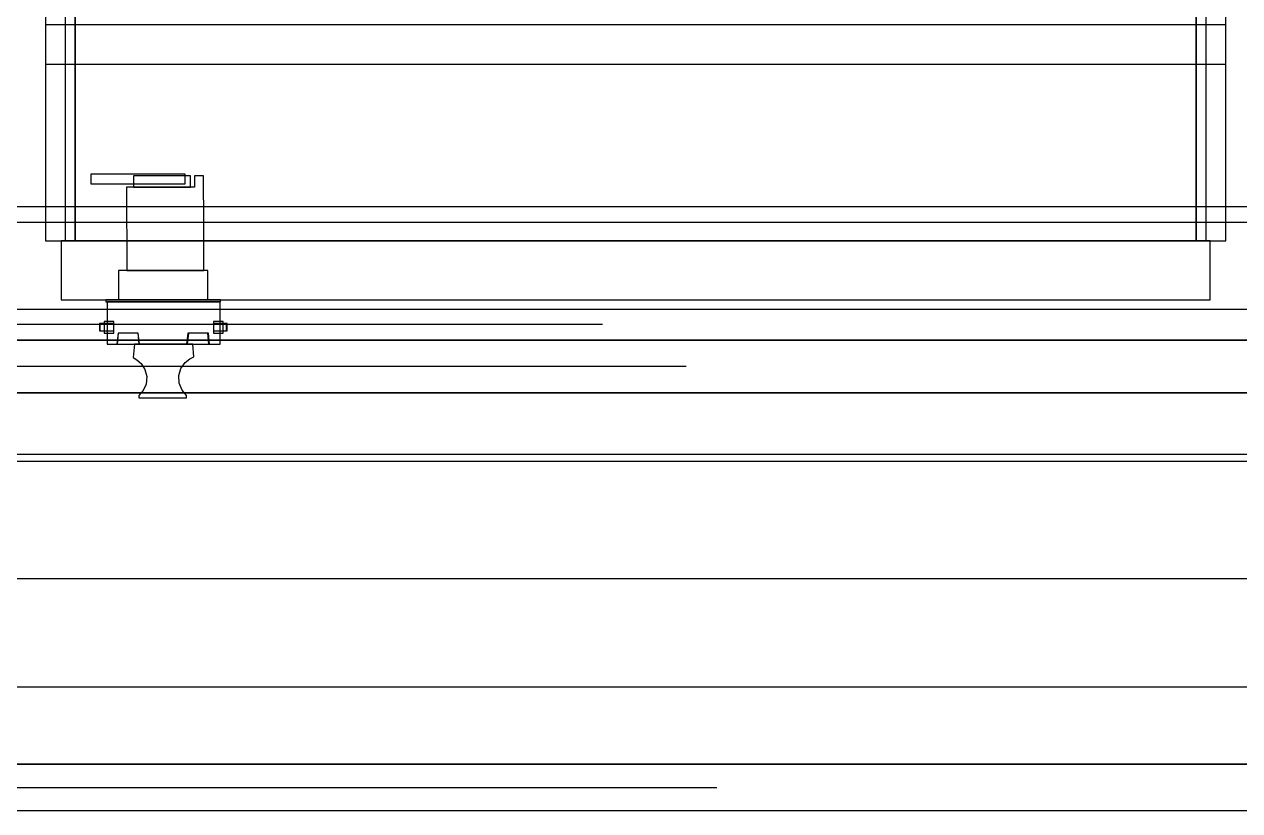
# Model space of a CAD drawing. Extents: x -23.2 to 18.8, y -18.4 to 11.3.
# Drawn here: x -5.5998 to -5.2074, y -0.0191 to 0.2349 of the extents above; entities that cross this region are included whole.
import ezdxf

# ---------------------------------------------------------------- set-up
doc = ezdxf.new("R2010")
doc.units = 0
doc.linetypes.add('DASHED', pattern=[0.75, 0.5, -0.25])
for name, color, linetype in [('COVERING', 8, 'CONTINUOUS'), ('EJE_MUROS', 8, 'CONTINUOUS'), ('FURNISHINGELEMENT', 8, 'CONTINUOUS'), ('LOSAS', 3, 'CONTINUOUS'), ('MUROS', 7, 'CONTINUOUS'), ('VIGAS', 5, 'CONTINUOUS')]:
    doc.layers.add(name, color=color, linetype=linetype)

msp = doc.modelspace()

# ---------------------------------------------------------------- linework, layer by layer
at = {"layer": 'COVERING'}
msp.add_line((-5.77616, 0.09377), (-3.64616, 0.09377), dxfattribs=at)
at = {"layer": 'EJE_MUROS', "linetype": 'DASHED'}
for p, q in [((-2.41316, 0.13792), (-5.65916, 0.13792)), ((-2.38616, 0.12442), (-5.67616, 0.12442)), ((-5.67616, 0.05592), (-2.38616, 0.05592)), ((-5.87616, -0.01158), (-4.85616, -0.01158))]:
    msp.add_line(p, q, dxfattribs=at)
at = {"layer": 'FURNISHINGELEMENT'}
for p, q in [((-5.59293, 0.60308, 5.36405), (-5.59293, 0.16493, 5.36405)), ((-5.5834, 0.60308, 5.36405), (-5.5834, 0.16493, 5.36405)), ((-5.22145, 0.16493, 5.36405), (-5.22145, 0.60308, 5.36405)), ((-5.21193, 0.16493, 5.36405), (-5.21193, 0.60308, 5.36405)), ((-5.58658, 0.59038, 3.55112), (-5.58658, 0.16493, 3.55112)), ((-5.5834, 0.16493, 5.36405), (-5.5834, 0.59038, 5.36405)), ((-5.22145, 0.59038, 5.36405), (-5.22145, 0.16493, 5.36405)), ((-5.21828, 0.16493, 3.55112), (-5.21828, 0.59038, 3.55112)), ((-5.59293, 0.23478, 3.5416), (-5.59293, 0.22208, 3.5416)), ((-5.21193, 0.23478, 3.5416), (-5.59293, 0.23478, 3.5416)), ((-5.21193, 0.22208, 3.5416), (-5.21193, 0.23478, 3.5416)), ((-5.59293, 0.22208, 3.5416), (-5.21193, 0.22208, 3.5416)), ((-5.57666, 0.18645, 4.46032), (-5.57831, 0.18645, 4.45855)), ((-5.57831, 0.18645, 4.45855), (-5.57831, 0.1834, 4.45855)), ((-5.57464, 0.18645, 4.46163), (-5.57666, 0.18645, 4.46032)), ((-5.57235, 0.18645, 4.4624), (-5.57464, 0.18645, 4.46163)), ((-5.5538, 0.18645, 4.4624), (-5.57235, 0.18645, 4.4624)), ((-5.56448, 0.18594, 4.44272), (-5.56452, 0.18413, 4.44272)), ((-5.55495, 0.18594, 4.44272), (-5.56448, 0.18594, 4.44272)), ((-5.55232, 0.18594, 4.44306), (-5.55495, 0.18594, 4.44272)), ((-5.55152, 0.18645, 4.46163), (-5.5538, 0.18645, 4.4624)), ((-5.54987, 0.18594, 4.44408), (-5.55232, 0.18594, 4.44306)), ((-5.5495, 0.18645, 4.46031), (-5.55152, 0.18645, 4.46163)), ((-5.54776, 0.18594, 4.44569), (-5.54987, 0.18594, 4.44408)), ((-5.54786, 0.18645, 4.45854), (-5.5495, 0.18645, 4.46031)), ((-5.54786, 0.1834, 4.45854), (-5.54786, 0.18645, 4.45854)), ((-5.54615, 0.18594, 4.4478), (-5.54776, 0.18594, 4.44569)), ((-5.54615, 0.18233, 4.4478), (-5.54615, 0.18594, 4.4478)), ((-5.54333, 0.18594, 4.46044), (-5.54479, 0.18594, 4.46262)), ((-5.54479, 0.18594, 4.46262), (-5.54479, 0.18413, 4.46267)), ((-5.5419, 0.18594, 4.4583), (-5.54333, 0.18594, 4.46044)), ((-5.54183, 0.17039, 4.45883), (-5.5419, 0.18594, 4.4583)), ((-5.57831, 0.1834, 4.45855), (-5.57666, 0.1834, 4.46032)), ((-5.57666, 0.1834, 4.46032), (-5.57464, 0.1834, 4.46163)), ((-5.57464, 0.1834, 4.46163), (-5.57235, 0.1834, 4.4624)), ((-5.57235, 0.1834, 4.4624), (-5.5538, 0.1834, 4.4624)), ((-5.56453, 0.18233, 4.46299), (-5.56681, 0.18233, 4.46015)), ((-5.56681, 0.18233, 4.46015), (-5.56669, 0.15543, 4.46123)), ((-5.56452, 0.18413, 4.44272), (-5.56457, 0.18233, 4.44272)), ((-5.56457, 0.18233, 4.44272), (-5.55495, 0.18233, 4.44272)), ((-5.5616, 0.18233, 4.46514), (-5.56453, 0.18233, 4.46299)), ((-5.55821, 0.18233, 4.46648), (-5.5616, 0.18233, 4.46514)), ((-5.5546, 0.18233, 4.4669), (-5.55821, 0.18233, 4.46648)), ((-5.55495, 0.18233, 4.44272), (-5.55232, 0.18233, 4.44306)), ((-5.551, 0.18233, 4.46638), (-5.5546, 0.18233, 4.4669)), ((-5.5538, 0.1834, 4.4624), (-5.55152, 0.1834, 4.46163)), ((-5.55232, 0.18233, 4.44306), (-5.54987, 0.18233, 4.44408)), ((-5.55152, 0.1834, 4.46163), (-5.5495, 0.1834, 4.46031)), ((-5.54766, 0.18233, 4.46495), (-5.551, 0.18233, 4.46638)), ((-5.54987, 0.18233, 4.44408), (-5.54776, 0.18233, 4.44569)), ((-5.5495, 0.1834, 4.46031), (-5.54786, 0.1834, 4.45854)), ((-5.54776, 0.18233, 4.44569), (-5.54615, 0.18233, 4.4478)), ((-5.54479, 0.18233, 4.46272), (-5.54766, 0.18233, 4.46495)), ((-5.54479, 0.18413, 4.46267), (-5.54479, 0.18233, 4.46272)), ((-5.54183, 0.15543, 4.45945), (-5.54183, 0.17039, 4.45883)), ((-5.59293, 0.16493, 5.36405), (-5.5834, 0.16493, 5.36405)), ((-5.5834, 0.16493, 5.3625), (-5.58789, 0.16493, 5.36064)), ((-5.58789, 0.16493, 5.36064), (-5.58789, 0.14588, 5.36064)), ((-5.58658, 0.16493, 3.55112), (-5.21828, 0.16493, 3.55112)), ((-5.22145, 0.16493, 5.3625), (-5.5834, 0.16493, 5.3625)), ((-5.5834, 0.16493, 5.36405), (-5.22145, 0.16493, 5.36405)), ((-5.21696, 0.16493, 5.36064), (-5.22145, 0.16493, 5.3625)), ((-5.22145, 0.16493, 5.36405), (-5.21193, 0.16493, 5.36405)), ((-5.21696, 0.14588, 5.36064), (-5.21696, 0.16493, 5.36064)), ((-5.56578, 0.15543, 4.52235), (-5.56937, 0.15543, 4.52086)), ((-5.56937, 0.15543, 4.52086), (-5.56937, 0.14588, 4.52086)), ((-5.56669, 0.15543, 4.46123), (-5.56448, 0.15543, 4.4637)), ((-5.54413, 0.15543, 4.52235), (-5.56578, 0.15543, 4.52235)), ((-5.56448, 0.15543, 4.4637), (-5.56177, 0.15543, 4.46561)), ((-5.56177, 0.15543, 4.46561), (-5.55869, 0.15543, 4.46686)), ((-5.55869, 0.15543, 4.46686), (-5.55542, 0.15543, 4.46738)), ((-5.55542, 0.15543, 4.46738), (-5.55211, 0.15543, 4.46714)), ((-5.55211, 0.15543, 4.46714), (-5.54894, 0.15543, 4.46616)), ((-5.54894, 0.15543, 4.46616), (-5.54608, 0.15543, 4.46449)), ((-5.54608, 0.15543, 4.46449), (-5.54366, 0.15543, 4.46222)), ((-5.54055, 0.15543, 4.52086), (-5.54413, 0.15543, 4.52235)), ((-5.54366, 0.15543, 4.46222), (-5.54183, 0.15543, 4.45945)), ((-5.54055, 0.14588, 4.52086), (-5.54055, 0.15543, 4.52086)), ((-5.58789, 0.14588, 5.36064), (-5.5834, 0.14588, 5.3625)), ((-5.5834, 0.14588, 5.3625), (-5.22145, 0.14588, 5.3625)), ((-5.57242, 0.14588, 4.58782), (-5.57343, 0.14588, 4.58651)), ((-5.57343, 0.14588, 4.58651), (-5.57343, 0.1453, 4.58651)), ((-5.57343, 0.1453, 4.58651), (-5.57242, 0.1453, 4.58782)), ((-5.57066, 0.1453, 4.5259), (-5.57305, 0.1453, 4.52491)), ((-5.57305, 0.1453, 4.52491), (-5.57305, 0.13158, 4.52491)), ((-5.5711, 0.14588, 4.58883), (-5.57242, 0.14588, 4.58782)), ((-5.57242, 0.1453, 4.58782), (-5.5711, 0.1453, 4.58883)), ((-5.56957, 0.14588, 4.58946), (-5.5711, 0.14588, 4.58883)), ((-5.5711, 0.1453, 4.58883), (-5.56957, 0.1453, 4.58946)), ((-5.53893, 0.1453, 4.5259), (-5.57066, 0.1453, 4.5259)), ((-5.56793, 0.14588, 4.58968), (-5.56957, 0.14588, 4.58946)), ((-5.56957, 0.1453, 4.58946), (-5.56793, 0.1453, 4.58968)), ((-5.56937, 0.14588, 4.52086), (-5.56578, 0.14588, 4.52235)), ((-5.54197, 0.14588, 4.58968), (-5.56793, 0.14588, 4.58968)), ((-5.56793, 0.1453, 4.58968), (-5.54197, 0.1453, 4.58968)), ((-5.56578, 0.14588, 4.52235), (-5.54413, 0.14588, 4.52235)), ((-5.54413, 0.14588, 4.52235), (-5.54055, 0.14588, 4.52086)), ((-5.54032, 0.14588, 4.58946), (-5.54197, 0.14588, 4.58968)), ((-5.54197, 0.1453, 4.58968), (-5.54032, 0.1453, 4.58946)), ((-5.53879, 0.14588, 4.58883), (-5.54032, 0.14588, 4.58946)), ((-5.54032, 0.1453, 4.58946), (-5.53879, 0.1453, 4.58883)), ((-5.53654, 0.1453, 4.52491), (-5.53893, 0.1453, 4.5259)), ((-5.53748, 0.14588, 4.58782), (-5.53879, 0.14588, 4.58883)), ((-5.53879, 0.1453, 4.58883), (-5.53748, 0.1453, 4.58782)), ((-5.53647, 0.14588, 4.58651), (-5.53748, 0.14588, 4.58782)), ((-5.53748, 0.1453, 4.58782), (-5.53647, 0.1453, 4.58651)), ((-5.53654, 0.13158, 4.52491), (-5.53654, 0.1453, 4.52491)), ((-5.53647, 0.1453, 4.58651), (-5.53647, 0.14588, 4.58651)), ((-5.22145, 0.14588, 5.3625), (-5.21696, 0.14588, 5.36064)), ((-5.5743, 0.13832, 4.48227), (-5.57548, 0.13832, 4.48046)), ((-5.57548, 0.13832, 4.48046), (-5.57548, 0.13588, 4.48046)), ((-5.57424, 0.13832, 4.50518), (-5.5754, 0.13832, 4.50339)), ((-5.5754, 0.13832, 4.50339), (-5.5754, 0.13588, 4.50339)), ((-5.57273, 0.13832, 4.48375), (-5.5743, 0.13832, 4.48227)), ((-5.5727, 0.13832, 4.50666), (-5.57424, 0.13832, 4.50518)), ((-5.57086, 0.13895, 4.48976), (-5.57403, 0.13895, 4.48976)), ((-5.57403, 0.13895, 4.48976), (-5.57403, 0.13514, 4.48976)), ((-5.57403, 0.13895, 4.46691), (-5.57403, 0.13514, 4.46691)), ((-5.57086, 0.13895, 4.46691), (-5.57403, 0.13895, 4.46691)), ((-5.57086, 0.13832, 4.48484), (-5.57273, 0.13832, 4.48375)), ((-5.57086, 0.13832, 4.50776), (-5.5727, 0.13832, 4.50666)), ((-5.57086, 0.13514, 4.48976), (-5.57086, 0.13895, 4.48976)), ((-5.57086, 0.13514, 4.46691), (-5.57086, 0.13895, 4.46691)), ((-5.57086, 0.13588, 4.50776), (-5.57086, 0.13832, 4.50776)), ((-5.57086, 0.13588, 4.48484), (-5.57086, 0.13832, 4.48484)), ((-5.53555, 0.13895, 4.48976), (-5.53873, 0.13895, 4.48976)), ((-5.53873, 0.13895, 4.48976), (-5.53873, 0.13514, 4.48976)), ((-5.53555, 0.13895, 4.46691), (-5.53873, 0.13895, 4.46691)), ((-5.53873, 0.13895, 4.46691), (-5.53873, 0.13514, 4.46691)), ((-5.537, 0.13832, 4.50647), (-5.53873, 0.13832, 4.50759)), ((-5.53873, 0.13832, 4.50759), (-5.53873, 0.13588, 4.50759)), ((-5.53694, 0.13832, 4.48361), (-5.53873, 0.13832, 4.48472)), ((-5.53873, 0.13832, 4.48472), (-5.53873, 0.13588, 4.48472)), ((-5.53557, 0.13832, 4.505), (-5.537, 0.13832, 4.50647)), ((-5.53545, 0.13832, 4.48213), (-5.53694, 0.13832, 4.48361)), ((-5.53449, 0.13832, 4.50325), (-5.53557, 0.13832, 4.505)), ((-5.53555, 0.13514, 4.48976), (-5.53555, 0.13895, 4.48976)), ((-5.53555, 0.13514, 4.46691), (-5.53555, 0.13895, 4.46691)), ((-5.53433, 0.13832, 4.48036), (-5.53545, 0.13832, 4.48213)), ((-5.53449, 0.13588, 4.50325), (-5.53449, 0.13832, 4.50325)), ((-5.53433, 0.13588, 4.48036), (-5.53433, 0.13832, 4.48036)), ((-5.57548, 0.13588, 4.48046), (-5.5743, 0.13588, 4.48227)), ((-5.5754, 0.13588, 4.50339), (-5.57424, 0.13588, 4.50518)), ((-5.5743, 0.13588, 4.48227), (-5.57273, 0.13588, 4.48375)), ((-5.57424, 0.13588, 4.50518), (-5.5727, 0.13588, 4.50666)), ((-5.57403, 0.13514, 4.48976), (-5.57086, 0.13514, 4.48976)), ((-5.57403, 0.13514, 4.46691), (-5.57086, 0.13514, 4.46691)), ((-5.57273, 0.13588, 4.48375), (-5.57086, 0.13588, 4.48484)), ((-5.5727, 0.13588, 4.50666), (-5.57086, 0.13588, 4.50776)), ((-5.56948, 0.13514, 4.48091), (-5.56987, 0.13158, 4.4773)), ((-5.56944, 0.13514, 4.50315), (-5.56983, 0.13158, 4.49952)), ((-5.56626, 0.13514, 4.4777), (-5.56948, 0.13514, 4.48091)), ((-5.56621, 0.13514, 4.49992), (-5.56944, 0.13514, 4.50315)), ((-5.56305, 0.13514, 4.48091), (-5.56626, 0.13514, 4.4777)), ((-5.56298, 0.13514, 4.50315), (-5.56621, 0.13514, 4.49992)), ((-5.56265, 0.13158, 4.4773), (-5.56305, 0.13514, 4.48091)), ((-5.56258, 0.13158, 4.49952), (-5.56298, 0.13514, 4.50315)), ((-5.54699, 0.13514, 4.48117), (-5.54739, 0.13158, 4.47756)), ((-5.54681, 0.13514, 4.50394), (-5.54721, 0.13158, 4.50031)), ((-5.54378, 0.13514, 4.47796), (-5.54699, 0.13514, 4.48117)), ((-5.54358, 0.13514, 4.50071), (-5.54681, 0.13514, 4.50394)), ((-5.54057, 0.13514, 4.48117), (-5.54378, 0.13514, 4.47796)), ((-5.54035, 0.13514, 4.50394), (-5.54358, 0.13514, 4.50071)), ((-5.54017, 0.13158, 4.47756), (-5.54057, 0.13514, 4.48117)), ((-5.53995, 0.13158, 4.50031), (-5.54035, 0.13514, 4.50394)), ((-5.53873, 0.13588, 4.50759), (-5.537, 0.13588, 4.50647)), ((-5.53873, 0.13588, 4.48472), (-5.53694, 0.13588, 4.48361)), ((-5.53873, 0.13514, 4.48976), (-5.53555, 0.13514, 4.48976)), ((-5.53873, 0.13514, 4.46691), (-5.53555, 0.13514, 4.46691)), ((-5.537, 0.13588, 4.50647), (-5.53557, 0.13588, 4.505)), ((-5.53694, 0.13588, 4.48361), (-5.53545, 0.13588, 4.48213)), ((-5.53557, 0.13588, 4.505), (-5.53449, 0.13588, 4.50325)), ((-5.53545, 0.13588, 4.48213), (-5.53433, 0.13588, 4.48036)), ((-5.57305, 0.13158, 4.52491), (-5.57066, 0.13158, 4.5259)), ((-5.57066, 0.13158, 4.5259), (-5.53893, 0.13158, 4.5259)), ((-5.56987, 0.13158, 4.4773), (-5.56882, 0.13158, 4.47649)), ((-5.56983, 0.13158, 4.49952), (-5.56877, 0.13158, 4.4987)), ((-5.56882, 0.13158, 4.47649), (-5.56759, 0.13158, 4.47598)), ((-5.56877, 0.13158, 4.4987), (-5.56753, 0.13158, 4.49819)), ((-5.56759, 0.13158, 4.47598), (-5.56626, 0.13158, 4.47581)), ((-5.56753, 0.13158, 4.49819), (-5.56621, 0.13158, 4.49802)), ((-5.56626, 0.13158, 4.47581), (-5.56494, 0.13158, 4.47598)), ((-5.56621, 0.13158, 4.49802), (-5.56488, 0.13158, 4.49819)), ((-5.56494, 0.13158, 4.47598), (-5.56371, 0.13158, 4.47649)), ((-5.56488, 0.13158, 4.49819), (-5.56364, 0.13158, 4.4987)), ((-5.56422, 0.13158, 4.45818), (-5.56462, 0.12725, 4.45742)), ((-5.56249, 0.13158, 4.46044), (-5.56422, 0.13158, 4.45818)), ((-5.56371, 0.13158, 4.47649), (-5.56265, 0.13158, 4.4773)), ((-5.56364, 0.13158, 4.4987), (-5.56258, 0.13158, 4.49952)), ((-5.56024, 0.13158, 4.46217), (-5.56249, 0.13158, 4.46044)), ((-5.55761, 0.13158, 4.46326), (-5.56024, 0.13158, 4.46217)), ((-5.55479, 0.13158, 4.46363), (-5.55761, 0.13158, 4.46326)), ((-5.55198, 0.13158, 4.46326), (-5.55479, 0.13158, 4.46363)), ((-5.54935, 0.13158, 4.46217), (-5.55198, 0.13158, 4.46326)), ((-5.5471, 0.13158, 4.46044), (-5.54935, 0.13158, 4.46217)), ((-5.54739, 0.13158, 4.47756), (-5.54633, 0.13158, 4.47675)), ((-5.54721, 0.13158, 4.50031), (-5.54615, 0.13158, 4.4995)), ((-5.54537, 0.13158, 4.45818), (-5.5471, 0.13158, 4.46044)), ((-5.54633, 0.13158, 4.47675), (-5.5451, 0.13158, 4.47624)), ((-5.54615, 0.13158, 4.4995), (-5.54491, 0.13158, 4.49898)), ((-5.54503, 0.12746, 4.45756), (-5.54537, 0.13158, 4.45818)), ((-5.5451, 0.13158, 4.47624), (-5.54378, 0.13158, 4.47607)), ((-5.54491, 0.13158, 4.49898), (-5.54358, 0.13158, 4.49881)), ((-5.54378, 0.13158, 4.47607), (-5.54246, 0.13158, 4.47624)), ((-5.54358, 0.13158, 4.49881), (-5.54225, 0.13158, 4.49898)), ((-5.54246, 0.13158, 4.47624), (-5.54123, 0.13158, 4.47675)), ((-5.54225, 0.13158, 4.49898), (-5.54102, 0.13158, 4.4995)), ((-5.54123, 0.13158, 4.47675), (-5.54017, 0.13158, 4.47756)), ((-5.54102, 0.13158, 4.4995), (-5.53995, 0.13158, 4.50031)), ((-5.53893, 0.13158, 4.5259), (-5.53654, 0.13158, 4.52491)), ((-5.56462, 0.12725, 4.45742), (-5.5634, 0.12659, 4.4594)), ((-5.5634, 0.12659, 4.4594), (-5.56199, 0.12533, 4.46091)), ((-5.54921, 0.12379, 4.46209), (-5.54788, 0.12567, 4.46115)), ((-5.54788, 0.12567, 4.46115), (-5.54634, 0.12686, 4.4596)), ((-5.54634, 0.12686, 4.4596), (-5.54503, 0.12746, 4.45756)), ((-5.56199, 0.12533, 4.46091), (-5.56081, 0.12343, 4.46182)), ((-5.56081, 0.12343, 4.46182), (-5.56024, 0.12112, 4.46217)), ((-5.54991, 0.12144, 4.46247), (-5.54921, 0.12379, 4.46209)), ((-5.56046, 0.11872, 4.46204), (-5.5614, 0.11659, 4.46139)), ((-5.56024, 0.12112, 4.46217), (-5.56046, 0.11872, 4.46204)), ((-5.54978, 0.11896, 4.46241), (-5.54991, 0.12144, 4.46247)), ((-5.54886, 0.11672, 4.46187), (-5.54978, 0.11896, 4.46241)), ((-5.5614, 0.11659, 4.46139), (-5.56277, 0.11504, 4.46015)), ((-5.56277, 0.11504, 4.46015), (-5.56277, 0.11426, 4.46015)), ((-5.56277, 0.11426, 4.46015), (-5.56092, 0.11426, 4.46174)), ((-5.56092, 0.11426, 4.46174), (-5.55877, 0.11426, 4.46287)), ((-5.55877, 0.11426, 4.46287), (-5.55643, 0.11426, 4.4635)), ((-5.55643, 0.11426, 4.4635), (-5.554, 0.11426, 4.4636)), ((-5.554, 0.11426, 4.4636), (-5.55161, 0.11426, 4.46315)), ((-5.55161, 0.11426, 4.46315), (-5.54938, 0.11426, 4.46218)), ((-5.54938, 0.11426, 4.46218), (-5.54742, 0.11426, 4.46075)), ((-5.54742, 0.11504, 4.46075), (-5.54886, 0.11672, 4.46187)), ((-5.54742, 0.11426, 4.46075), (-5.54742, 0.11504, 4.46075))]:
    msp.add_line(p, q, dxfattribs=at)
at = {"layer": 'LOSAS'}
for p, q in [((1.66384, 0.17592), (-5.72616, 0.17592)), ((-4.73616, 0.09592), (-5.73916, 0.09592))]:
    msp.add_line(p, q, dxfattribs=at)
at = {"layer": 'MUROS'}
for p, q in [((-5.65916, 0.14292), (-2.41316, 0.14292)), ((-5.67616, 0.13292), (-2.38616, 0.13292)), ((-2.41316, 0.13292), (-5.65916, 0.13292)), ((-5.67616, 0.11592), (-2.38616, 0.11592)), ((-2.38616, 0.11592), (-5.67616, 0.11592)), ((-5.87616, -0.00408), (-4.85616, -0.00408)), ((-2.38616, -0.00408), (-5.67616, -0.00408)), ((-4.85616, -0.01908), (-5.87616, -0.01908))]:
    msp.add_line(p, q, dxfattribs=at)
at = {"layer": 'VIGAS'}
for p, q in [((-4.87116, 0.17092), (-5.67616, 0.17092)), ((-5.67616, 0.02092), (-4.87116, 0.02092))]:
    msp.add_line(p, q, dxfattribs=at)

doc.saveas('drawing.dxf')
